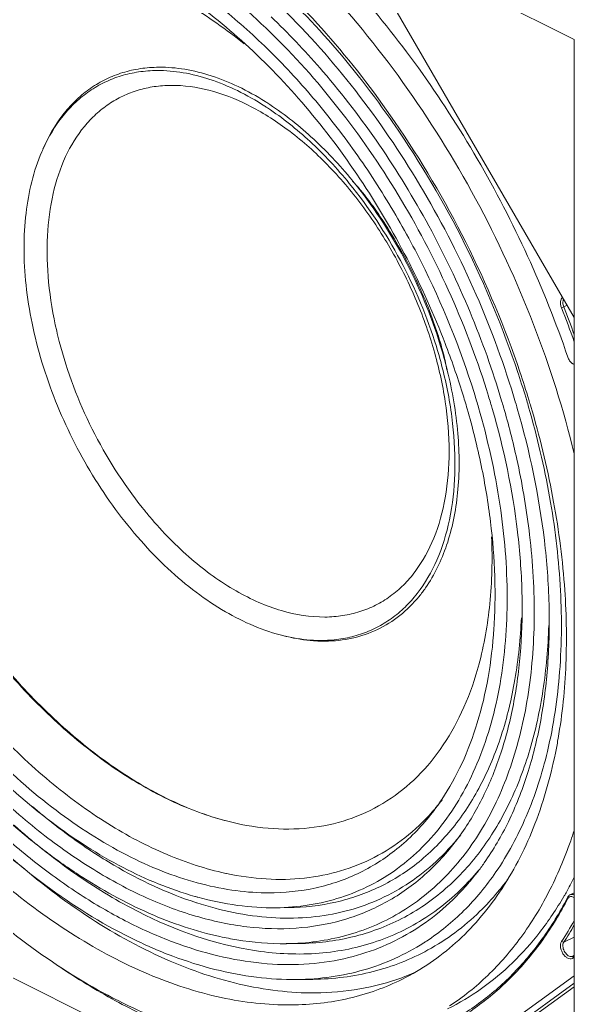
# Model space of a CAD drawing. Header units: millimetres. Extents: x 0 to 2524, y 0 to 1785.
# Drawn here: x 2118.5 to 2170.6, y 655.8 to 748.3 of the extents above; entities that cross this region are included whole.
import ezdxf

# ---------------------------------------------------------------- set-up
doc = ezdxf.new("R2010")
doc.units = ezdxf.units.MM
doc.header["$LTSCALE"] = 0.1
doc.layers.get('0').update_dxf_attribs({"lineweight": 13})

msp = doc.modelspace()

# ---------------------------------------------------------------- linework, layer by layer
for p, q in [((2079.228, 792.131), (2170.587, 746.451)), ((2170.587, 720.336), (2149.264, 757.113)), ((2170.587, 746.451), (2170.587, 617.834)), ((2149.788, 733.184), (2149.749, 733.232)), ((2169.388, 721.259), (2169.598, 721.338)), ((2169.598, 721.338), (2169.914, 721.496)), ((2158.675, 715.388), (2158.664, 715.434)), ((2165.351, 715.028), (2165.298, 715.185)), ((2166.329, 712.608), (2166.355, 712.519)), ((2169.265, 695.263), (2169.267, 695.231)), ((2169.077, 680.833), (2169.058, 680.722)), ((2170.571, 672.179), (2170.591, 672.239)), ((2137.942, 668.157), (2137.883, 668.17)), ((2161.484, 668.305), (2161.438, 668.252)), ((2161.495, 668.277), (2161.454, 668.225)), ((2161.601, 668.446), (2161.577, 668.416)), ((2160.8, 667.415), (2160.742, 667.346)), ((2161.083, 667.756), (2161.071, 667.741)), ((2164.001, 667.151), (2163.951, 667.087)), ((2170.183, 666.152), (2170.587, 666.354)), ((2135.164, 665.399), (2135.129, 665.41)), ((2169.988, 665.795), (2170, 665.964)), ((2143.749, 664.951), (2142.598, 664.936)), ((2111.435, 661.597), (2146.582, 644.023)), ((2143.558, 661.568), (2143.58, 661.569)), ((2144.731, 661.583), (2143.581, 661.569)), ((2144.732, 661.583), (2144.731, 661.583)), ((2169.388, 661.762), (2169.598, 661.699)), ((2169.598, 661.699), (2170.587, 662.193)), ((2170.45, 660.215), (2170.483, 660.41)), ((2170.587, 660.314), (2170.45, 660.215)), ((2170.587, 660.485), (2170.483, 660.41)), ((2144.54, 658.201), (2144.563, 658.201)), ((2146.043, 658.22), (2144.563, 658.201)), ((2150.582, 644.053), (2170.587, 658.551)), ((2153.694, 645.608), (2170.587, 657.851)), ((2147.297, 640.647), (2170.587, 657.526))]:
    msp.add_line(p, q)
for centre, radius, start, end in [((2095.457, 699.674), 67.605, 45.989, 46.32475), ((2091.858, 696.088), 72.685, 40.64779, 45.91296), ((2131.719, 730.883), 12.962, 90.41747, 91.45635), ((2126.686, 717.14), 27.426, 56.52543, 57.17318), ((2127.099, 717.665), 27.144, 57.36444, 57.72462), ((2080.776, 688.092), 88.624, 34.77871, 35.08212), ((2080.573, 687.951), 88.872, 34.60775, 34.77877), ((2077.453, 685.923), 92.591, 18.42333, 34.54381), ((2074.623, 684.507), 95.92, 18.69201, 34.44065), ((2135.948, 729.318), 16.683, 155.74551, 156.72297), ((2070.975, 682.445), 105.791, 19.67631, 21.52366), ((2070.769, 682.364), 106.236, 20.01513, 21.52237), ((2159.842, 727.874), 38.829, 193.06288, 194.58818), ((2162.989, 728.69), 42.08, 194.5846, 218.5455), ((2117.026, 705.109), 42.503, 13.93723, 17.12022), ((2117.122, 705.15), 42.795, 13.90381, 17.12524), ((2087.378, 690.562), 76.174, 17.31622, 21.04319), ((2078.839, 686.036), 91.436, 16.89447, 18.63143), ((2082.196, 687.605), 87.56, 16.55047, 18.25131), ((2089.665, 691.281), 73.778, 16.13541, 17.31179), ((2088.979, 690.904), 75.599, 16.13466, 16.61062), ((2086.568, 689.718), 79.451, 16.53965, 17.02218), ((2086.117, 689.413), 81.026, 16.13462, 16.57686), ((2083.255, 687.922), 86.454, 16.13459, 16.54906), ((2080.266, 686.476), 89.942, 16.49079, 16.83099), ((2087.162, 689.895), 78.831, 16.13463, 16.53957), ((2088.212, 690.007), 78.849, 12.48844, 16.14327), ((2084.294, 688.402), 84.265, 16.13459, 16.51401), ((2094.285, 691.358), 72.627, 7.1259, 12.48354), ((2160.243, 726.496), 38.566, 218.53844, 220.12035), ((2099.332, 692.083), 67.529, 6.804, 7.04686), ((2099.615, 692.117), 67.245, 6.68067, 6.80391), ((2145.869, 702.447), 13.105, 320.77478, 325.17415), ((2147.25, 706.615), 16.616, 256.4106, 257.41055), ((2146.819, 702.882), 12.848, 270.41681, 271.72683), ((2147.115, 703.152), 13.188, 269.14512, 270.4163), ((2131.913, 695.802), 30.789, 344.00095, 344.80662), ((2122.371, 688.91), 47.399, 348.48881, 350.05216), ((2139.781, 687.361), 22.088, 322.43987, 326.29248), ((2141.287, 688.051), 21.315, 319.62089, 322.41527), ((2141.761, 687.653), 20.697, 318.47929, 319.60868), ((2144.596, 698.755), 26.515, 254.86637, 255.22782), ((2140.705, 685.464), 23.578, 322.43473, 325.1274), ((2141.931, 685.97), 22.915, 320.30716, 321.76357), ((2130.955, 684.937), 41.62, 340.77038, 342.14918), ((2142.309, 685.655), 22.424, 319.29768, 319.55109), ((2142.195, 685.752), 22.574, 319.55166, 320.30533), ((2141.552, 683.626), 25.166, 322.41888, 324.90724), ((2143.304, 683.688), 23.815, 318.0825, 319.5947), ((2141.735, 683.486), 24.936, 320.88828, 322.26314), ((2143.049, 683.906), 24.149, 319.75941, 320.10209), ((2143.729, 683.303), 23.241, 316.59916, 317.04468), ((2142.269, 683.046), 24.244, 319.36423, 319.63777), ((2143.657, 683.37), 23.34, 317.04458, 317.33454), ((2142.148, 683.148), 24.402, 319.85107, 320.14184), ((2143.599, 683.424), 23.419, 317.33454, 317.62557), ((2142.024, 683.252), 24.563, 320.1423, 320.84283), ((2143.521, 683.495), 23.524, 317.6257, 318.08027), ((2143.306, 683.207), 26.194, 322.19286, 322.48693), ((2143.097, 683.367), 26.456, 322.48821, 323.54162), ((2140.183, 683.119), 34.048, 330.50306, 333.26122), ((2141.911, 688.706), 22.366, 269.19572, 269.8421), ((2141.22, 682.544), 32.862, 330.04431, 330.48465), ((2143.461, 695.872), 31.048, 254.15258, 254.71573), ((2141.411, 682.434), 32.643, 329.76882, 330.04412), ((2139.102, 682.07), 34.843, 332.21364, 332.46973), ((2170.367, 665.598), 0.427, 146.2183, 152.52754), ((2141.384, 679.985), 33.411, 326.94694, 330.93673), ((2141.68, 679.869), 33.31, 326.94302, 330.21301), ((2144.818, 679.917), 21.67, 302.49564, 302.93478), ((2144.8, 679.944), 21.702, 302.93478, 303.32145), ((2170.236, 660.51), 0.364, 298.4732, 305.94327), ((2170.305, 660.655), 0.303, 296.59244, 305.94439), ((2146.743, 679.361), 22.344, 290.63043, 293.18892), ((2146.707, 679.455), 22.445, 290.09538, 290.63163)]:
    msp.add_arc(centre, radius, start, end)
for points, knots in [([(2170.591, 707.542), (2169.59, 711.666), (2166.993, 719.865), (2161.585, 731.578), (2154.81, 742.466), (2146.943, 752.082), (2139.596, 758.845), (2133.441, 763.236), (2128.853, 765.925), (2124.253, 768.045), (2119.686, 769.573), (2115.2, 770.491), (2112.228, 770.693), (2110.781, 770.682)], [0, 0, 0, 0, 0.137607, 0.277944, 0.417372, 0.552334, 0.679695, 0.739807, 0.797234, 0.851884, 0.903775, 0.953051, 1, 1, 1, 1]), ([(2165.083, 712.354), (2164.061, 715.802), (2161.565, 722.61), (2156.651, 732.272), (2150.702, 741.165), (2143.939, 748.954), (2136.616, 755.35), (2130.114, 759.418), (2124.887, 761.706), (2121.103, 762.903), (2117.4, 763.611), (2114.952, 763.758), (2113.761, 763.743)], [0, 0, 0, 0, 0.140151, 0.281801, 0.421555, 0.556143, 0.682726, 0.799208, 0.853373, 0.904778, 0.953561, 1, 1, 1, 1]), ([(2162.538, 712.977), (2161.561, 716.17), (2159.195, 722.467), (2154.579, 731.394), (2149.021, 739.598), (2142.725, 746.774), (2135.925, 752.66), (2129.897, 756.4), (2125.054, 758.503), (2121.55, 759.603), (2118.121, 760.254), (2115.855, 760.389), (2114.752, 760.375)], [0, 0, 0, 0, 0.140524, 0.282321, 0.422059, 0.556531, 0.682962, 0.799313, 0.85343, 0.904802, 0.953569, 1, 1, 1, 1]), ([(2144.01, 655.815), (2141.812, 655.799), (2137.215, 656.33), (2130.365, 658.586), (2123.478, 662.245), (2116.729, 667.204), (2110.288, 673.33), (2104.321, 680.461), (2098.985, 688.409), (2094.422, 696.963), (2090.751, 705.895), (2088.072, 714.969), (2086.454, 723.945), (2085.943, 732.588), (2086.555, 740.673), (2088.281, 747.991), (2090.675, 753.397), (2093.118, 757.093), (2094.496, 758.723), (2095.221, 759.478)], [0, 0, 0, 0, 0.049474, 0.103146, 0.161442, 0.224254, 0.291058, 0.36102, 0.433096, 0.506111, 0.578836, 0.650056, 0.71865, 0.783661, 0.844389, 0.90049, 0.952095, 0.976449, 1, 1, 1, 1]), ([(2161.423, 712.515), (2160.163, 716.741), (2157.713, 722.946), (2153.498, 730.714), (2149.893, 736.223), (2145.92, 741.299), (2141.646, 745.853), (2137.147, 749.806), (2132.5, 753.087), (2127.784, 755.639), (2123.078, 757.415), (2118.462, 758.378), (2114.014, 758.502), (2109.818, 757.774), (2105.961, 756.198), (2102.53, 753.807), (2100.615, 751.751), (2099.751, 750.63)], [0, 0, 0, 0, 0.152101, 0.228754, 0.304632, 0.378914, 0.450842, 0.519759, 0.585146, 0.646671, 0.704235, 0.758032, 0.808594, 0.856809, 0.903876, 0.951161, 1, 1, 1, 1]), ([(2158.473, 717.914), (2157.429, 720.63), (2155.038, 725.941), (2150.644, 733.407), (2145.56, 740.181), (2139.948, 746.049), (2133.989, 750.822), (2128.77, 753.831), (2124.6, 755.515), (2120.677, 756.66), (2117.676, 757.032), (2115.734, 757.008)], [0, 0, 0, 0, 0.143024, 0.285677, 0.425065, 0.558514, 0.683773, 0.799263, 0.85317, 0.904512, 1, 1, 1, 1]), ([(2129.003, 752.331), (2127.665, 752.841), (2124.999, 753.648), (2120.974, 754.162), (2117.133, 753.917), (2113.554, 752.907), (2110.317, 751.148), (2107.495, 748.68), (2105.143, 745.563), (2103.951, 743.177), (2103.437, 741.911)], [0, 0, 0, 0, 0.138488, 0.268015, 0.390351, 0.508154, 0.624736, 0.743595, 0.867882, 1, 1, 1, 1]), ([(2140.249, 754.083), (2142.755, 751.89), (2147.571, 747.034), (2151.754, 741.628), (2153.729, 738.754)], [0, 0, 0, 0, 0.488537, 1, 1, 1, 1]), ([(2153.3, 739.029), (2151.388, 741.75), (2147.351, 746.864), (2142.716, 751.449), (2140.308, 753.516)], [0, 0, 0, 0, 0.511743, 1, 1, 1, 1]), ([(2139.611, 746.031), (2137.946, 747.384), (2134.569, 749.78), (2130.853, 751.625), (2129.003, 752.331)], [0, 0, 0, 0, 0.520013, 1, 1, 1, 1]), ([(2149.761, 751.513), (2151.961, 749.047), (2156.149, 743.805), (2161.649, 735.293), (2166.345, 726.2), (2168.884, 719.847), (2169.988, 716.626)], [0, 0, 0, 0, 0.244366, 0.495052, 0.748246, 1, 1, 1, 1]), ([(2120.734, 736.169), (2121.221, 737.301), (2122.127, 738.901), (2123.707, 740.688), (2125.014, 741.791), (2126.452, 742.669), (2128.008, 743.314), (2129.666, 743.719), (2130.81, 743.825), (2131.389, 743.84)], [0, 0, 0, 0, 0.265758, 0.391148, 0.513094, 0.633197, 0.753231, 0.874994, 1, 1, 1, 1]), ([(2120.738, 736.172), (2121.236, 737.278), (2122.158, 738.838), (2123.752, 740.567), (2125.066, 741.629), (2126.508, 742.468), (2128.065, 743.074), (2129.72, 743.443), (2130.859, 743.527), (2131.436, 743.531)], [0, 0, 0, 0, 0.264517, 0.389541, 0.511337, 0.631531, 0.751909, 0.874245, 1, 1, 1, 1]), ([(2141.554, 740.186), (2140.725, 740.721), (2139.059, 741.672), (2136.481, 742.741), (2133.941, 743.39), (2132.252, 743.537), (2131.436, 743.531)], [0, 0, 0, 0, 0.274213, 0.53173, 0.773128, 1, 1, 1, 1]), ([(2141.594, 740.615), (2140.775, 741.132), (2139.131, 742.051), (2136.592, 743.083), (2134.091, 743.708), (2132.428, 743.85), (2131.624, 743.844)], [0, 0, 0, 0, 0.273732, 0.531071, 0.772643, 1, 1, 1, 1]), ([(2163.776, 712.53), (2162.935, 715.357), (2160.932, 720.956), (2157.086, 728.998), (2152.468, 736.566), (2148.896, 741.236), (2147.006, 743.435)], [0, 0, 0, 0, 0.24994, 0.50284, 0.754299, 1, 1, 1, 1]), ([(2122.018, 719.098), (2121.669, 720.602), (2121.168, 723.564), (2121.033, 727.907), (2121.544, 731.899), (2122.691, 735.408), (2124.192, 737.877), (2125.671, 739.448), (2126.888, 740.412), (2128.22, 741.173), (2129.656, 741.724), (2131.18, 742.058), (2132.228, 742.135), (2132.759, 742.139)], [0, 0, 0, 0, 0.158216, 0.306704, 0.443612, 0.568396, 0.682257, 0.736167, 0.788746, 0.840682, 0.892732, 0.945638, 1, 1, 1, 1]), ([(2147.197, 692.23), (2147.756, 692.234), (2148.861, 692.319), (2150.463, 692.691), (2151.965, 693.303), (2153.349, 694.149), (2154.601, 695.219), (2156.108, 696.962), (2157.59, 699.692), (2158.631, 703.535), (2158.961, 707.875), (2158.575, 712.552), (2157.491, 717.4), (2155.75, 722.238), (2153.417, 726.885), (2150.58, 731.169), (2147.344, 734.93), (2143.828, 738.027), (2140.156, 740.345), (2136.458, 741.795), (2133.948, 742.148), (2132.759, 742.139)], [0, 0, 0, 0, 0.024509, 0.048339, 0.071799, 0.095264, 0.119111, 0.143674, 0.195909, 0.253546, 0.316953, 0.385638, 0.458487, 0.533981, 0.610365, 0.685813, 0.758574, 0.827135, 0.890399, 0.947888, 1, 1, 1, 1]), ([(2149.749, 733.232), (2148.56, 734.683), (2146.075, 737.336), (2143.208, 739.582), (2141.738, 740.523)], [0, 0, 0, 0, 0.517882, 1, 1, 1, 1]), ([(2149.477, 732.941), (2148.337, 734.337), (2145.955, 736.9), (2143.218, 739.087), (2141.813, 740.016)], [0, 0, 0, 0, 0.517006, 1, 1, 1, 1]), ([(2143.346, 690.465), (2141.419, 690.93), (2138.545, 692.181), (2135.023, 694.543), (2132.367, 696.785), (2129.84, 699.395), (2126.672, 703.338), (2123.321, 708.856), (2120.917, 714.847), (2119.663, 719.748), (2119.092, 723.335), (2118.891, 726.805), (2119.115, 731.04), (2119.839, 734.09), (2120.623, 735.911)], [0, 0, 0, 0, 0.106719, 0.165712, 0.228082, 0.293366, 0.360953, 0.499999, 0.639046, 0.706633, 0.771917, 0.834287, 0.89328, 1, 1, 1, 1]), ([(2157.646, 717.621), (2156.788, 720.41), (2154.525, 725.808), (2151.307, 730.698), (2149.477, 732.941)], [0, 0, 0, 0, 0.502064, 1, 1, 1, 1]), ([(2158.084, 717.785), (2157.876, 718.505), (2157.334, 720.157), (2156.272, 722.806), (2154.897, 725.66), (2153.395, 728.301), (2152.005, 730.407), (2150.918, 731.856), (2150.214, 732.691), (2149.88, 733.053), (2149.782, 733.152)], [0, 0, 0, 0, 0.127763, 0.296163, 0.486339, 0.667389, 0.813831, 0.916129, 0.976174, 1, 1, 1, 1]), ([(2158.02, 717.752), (2157.155, 720.562), (2154.875, 725.999), (2151.632, 730.925), (2149.788, 733.184)], [0, 0, 0, 0, 0.502075, 1, 1, 1, 1]), ([(2169.388, 721.259), (2169.35, 721.354), (2169.296, 721.545), (2169.282, 721.823), (2169.34, 722.063), (2169.436, 722.186), (2169.491, 722.225)], [0, 0, 0, 0, 0.298303, 0.569013, 0.801447, 1, 1, 1, 1]), ([(2169.598, 721.338), (2169.549, 721.463), (2169.492, 721.702), (2169.537, 721.955), (2169.595, 722.047)], [0, 0, 0, 0, 0.552972, 1, 1, 1, 1]), ([(2158.634, 715.447), (2158.603, 715.661), (2158.447, 716.448), (2158.246, 717.224), (2158.084, 717.785)], [0, 0, 0, 0, 0.270456, 1, 1, 1, 1]), ([(2169.988, 716.626), (2170.028, 716.508), (2170.139, 716.289), (2170.305, 716.107), (2170.399, 716.037)], [0, 0, 0, 0, 0.516387, 1, 1, 1, 1]), ([(2147.206, 690.039), (2147.774, 690.056), (2148.896, 690.166), (2150.522, 690.567), (2152.049, 691.202), (2153.462, 692.064), (2154.747, 693.143), (2156.304, 694.891), (2157.866, 697.614), (2159.028, 701.455), (2159.501, 705.804), (2159.275, 710.517), (2158.681, 713.721), (2158.278, 715.346)], [0, 0, 0, 0, 0.053761, 0.106154, 0.157819, 0.209516, 0.26199, 0.315918, 0.430102, 0.555415, 0.692858, 0.841713, 1, 1, 1, 1]), ([(2156.626, 694.963), (2157.48, 696.189), (2158.49, 698.31), (2159.309, 701.375), (2159.834, 704.873), (2159.811, 709.621), (2159.154, 713.441), (2158.675, 715.388)], [0, 0, 0, 0, 0.212583, 0.328475, 0.450981, 0.714731, 1, 1, 1, 1]), ([(2170.399, 716.037), (2170.414, 716.025), (2170.473, 715.984), (2170.537, 715.951), (2170.587, 715.933)], [0, 0, 0, 0, 0.264411, 1, 1, 1, 1]), ([(2137.673, 673.159), (2135.874, 673.646), (2132.22, 675.057), (2126.984, 678.171), (2121.899, 682.28), (2117.106, 687.265), (2112.739, 692.987), (2108.92, 699.282), (2105.757, 705.973), (2104.126, 710.629), (2103.446, 712.979)], [0, 0, 0, 0, 0.102526, 0.214015, 0.333968, 0.461101, 0.59357, 0.729159, 0.865456, 1, 1, 1, 1]), ([(2137.585, 673.185), (2135.789, 673.689), (2132.146, 675.129), (2126.93, 678.274), (2121.867, 682.401), (2117.099, 687.392), (2112.755, 693.11), (2108.957, 699.393), (2105.81, 706.066), (2104.185, 710.708), (2103.508, 713.05)], [0, 0, 0, 0, 0.102795, 0.214486, 0.334547, 0.461687, 0.594075, 0.72952, 0.865637, 1, 1, 1, 1]), ([(2161.6, 711.913), (2162.464, 708.928), (2163.787, 703.017), (2164.512, 694.277), (2163.993, 687.359), (2162.864, 682.307), (2161.71, 678.883), (2160.24, 675.768), (2158.466, 672.994), (2156.403, 670.589), (2154.07, 668.579), (2151.491, 666.986), (2148.691, 665.829), (2145.703, 665.118), (2143.642, 664.949), (2142.598, 664.936)], [0, 0, 0, 0, 0.158787, 0.308523, 0.446792, 0.511304, 0.57269, 0.631113, 0.686883, 0.740466, 0.792473, 0.843635, 0.894752, 0.946626, 1, 1, 1, 1]), ([(2158.155, 675.103), (2158.868, 676.17), (2160.155, 678.5), (2161.602, 682.355), (2162.6, 686.619), (2163.041, 690.411), (2163.168, 693.589), (2163.138, 696.936), (2162.795, 701.248), (2161.921, 706.509), (2161.046, 710.022), (2160.536, 711.784)], [0, 0, 0, 0, 0.101728, 0.210056, 0.325495, 0.448108, 0.512041, 0.577624, 0.713344, 0.854497, 1, 1, 1, 1]), ([(2160.05, 671.983), (2160.845, 673.124), (2162.286, 675.627), (2163.912, 679.788), (2165.043, 684.406), (2165.663, 689.415), (2165.761, 694.744), (2165.185, 702.308), (2163.982, 708.019), (2162.888, 711.802)], [0, 0, 0, 0, 0.101461, 0.209529, 0.324787, 0.447338, 0.576893, 0.712826, 1, 1, 1, 1]), ([(2162.143, 669.158), (2163, 670.378), (2164.554, 673.054), (2166.308, 677.509), (2167.53, 682.456), (2168.202, 687.823), (2168.313, 693.534), (2167.701, 701.642), (2166.413, 707.764), (2165.24, 711.819)], [0, 0, 0, 0, 0.101462, 0.209511, 0.324744, 0.447277, 0.576825, 0.71277, 1, 1, 1, 1]), ([(2166.304, 711.947), (2167.107, 709.17), (2168.408, 703.653), (2169.1, 698.024), (2169.265, 695.263)], [0, 0, 0, 0, 0.511004, 1, 1, 1, 1]), ([(2166.509, 712.008), (2167.333, 709.224), (2168.685, 703.687), (2169.45, 698.036), (2169.66, 695.258)], [0, 0, 0, 0, 0.510303, 1, 1, 1, 1]), ([(2091.528, 711.28), (2092.553, 707.737), (2095.074, 700.736), (2100.072, 690.793), (2106.154, 681.629), (2113.096, 673.586), (2120.646, 666.964), (2127.379, 662.738), (2132.819, 660.35), (2136.785, 659.092), (2140.688, 658.342), (2143.277, 658.186), (2144.54, 658.201)], [0, 0, 0, 0, 0.139031, 0.279659, 0.418571, 0.552586, 0.67899, 0.795861, 0.850505, 0.902615, 0.952353, 1, 1, 1, 1]), ([(2149.435, 660.265), (2148.21, 659.964), (2145.655, 659.566), (2141.694, 659.593), (2137.592, 660.228), (2133.399, 661.46), (2129.16, 663.273), (2124.923, 665.644), (2120.736, 668.546), (2115.186, 673.157), (2108.694, 680.048), (2101.958, 689.592), (2096.437, 700.128), (2093.691, 707.613), (2092.593, 711.409)], [0, 0, 0, 0, 0.045661, 0.093107, 0.142907, 0.195454, 0.250962, 0.309491, 0.370958, 0.435168, 0.570471, 0.712351, 0.856915, 1, 1, 1, 1]), ([(2093.88, 711.297), (2094.735, 708.341), (2096.798, 702.485), (2100.816, 694.089), (2105.677, 686.218), (2111.237, 679.108), (2116.393, 673.917), (2120.731, 670.348), (2125.012, 667.307), (2130.445, 664.296), (2135.071, 662.728), (2137.34, 662.231)], [0, 0, 0, 0, 0.135162, 0.272019, 0.408011, 0.540618, 0.667576, 0.728379, 0.787138, 0.898001, 1, 1, 1, 1]), ([(2159.39, 671.084), (2158.485, 669.908), (2156.477, 667.755), (2152.875, 665.254), (2148.824, 663.615), (2144.419, 662.871), (2139.75, 663.026), (2134.906, 664.065), (2129.971, 665.959), (2125.029, 668.67), (2120.163, 672.148), (2115.459, 676.329), (2110.997, 681.141), (2106.856, 686.496), (2103.11, 692.301), (2098.747, 700.471), (2096.227, 706.991), (2094.944, 711.426)], [0, 0, 0, 0, 0.048775, 0.095997, 0.143015, 0.191212, 0.241791, 0.295643, 0.353293, 0.414923, 0.480424, 0.549448, 0.621461, 0.695791, 0.771667, 0.848256, 1, 1, 1, 1]), ([(2141.597, 666.341), (2140.543, 666.356), (2138.384, 666.539), (2135.132, 667.235), (2131.824, 668.35), (2127.28, 670.427), (2121.656, 674.049), (2115.346, 679.676), (2109.542, 686.479), (2104.455, 694.208), (2100.272, 702.578), (2098.158, 708.465), (2097.296, 711.443)], [0, 0, 0, 0, 0.047274, 0.096795, 0.148814, 0.20346, 0.320499, 0.44713, 0.581328, 0.72034, 0.860998, 1, 1, 1, 1]), ([(2147.197, 692.23), (2145.819, 692.22), (2143.68, 692.571), (2140.935, 693.583), (2138.02, 695.061), (2134.46, 697.647), (2131.952, 700.221), (2130.752, 701.645)], [0, 0, 0, 0, 0.211902, 0.327429, 0.44969, 0.713561, 1, 1, 1, 1]), ([(2166.403, 699.94), (2166.709, 697.329), (2167.006, 692.239), (2166.436, 684.886), (2164.846, 678.239), (2162.645, 673.336), (2160.403, 669.994), (2158.534, 667.819), (2156.458, 665.945), (2154.19, 664.388), (2151.746, 663.158), (2149.145, 662.265), (2146.406, 661.715), (2144.53, 661.581), (2143.581, 661.569)], [0, 0, 0, 0, 0.155594, 0.300857, 0.434971, 0.558274, 0.61646, 0.672738, 0.72757, 0.781494, 0.835101, 0.889001, 0.943787, 1, 1, 1, 1]), ([(2162.829, 699.749), (2162.917, 697.654), (2162.831, 693.604), (2162.135, 689.606), (2161.626, 687.733)], [0, 0, 0, 0, 0.519367, 1, 1, 1, 1]), ([(2169.267, 695.231), (2169.429, 692.521), (2169.421, 687.27), (2168.655, 682.067), (2168.071, 679.615)], [0, 0, 0, 0, 0.51853, 1, 1, 1, 1]), ([(2169.66, 695.258), (2169.847, 692.779), (2169.955, 687.948), (2169.475, 683.134), (2169.077, 680.833)], [0, 0, 0, 0, 0.515527, 1, 1, 1, 1]), ([(2147.211, 689.965), (2148.066, 689.971), (2149.755, 690.15), (2152.15, 690.966), (2154.288, 692.307), (2155.483, 693.502), (2156.02, 694.16)], [0, 0, 0, 0, 0.254787, 0.501294, 0.747076, 1, 1, 1, 1]), ([(2165.623, 692.167), (2165.542, 690.226), (2165.169, 686.476), (2163.899, 681.161), (2161.953, 676.44), (2159.361, 672.408), (2156.161, 669.155), (2152.417, 666.765), (2148.217, 665.301), (2145.251, 664.969), (2143.749, 664.951)], [0, 0, 0, 0, 0.150219, 0.290528, 0.421165, 0.543266, 0.65896, 0.771272, 0.883773, 1, 1, 1, 1]), ([(2168.19, 691.432), (2168.131, 689.396), (2167.799, 685.455), (2166.583, 679.844), (2164.684, 674.818), (2162.925, 671.83), (2161.942, 670.487)], [0, 0, 0, 0, 0.275642, 0.533817, 0.774717, 1, 1, 1, 1]), ([(2146.918, 689.966), (2146.649, 689.97), (2145.539, 690.02), (2144.437, 690.201), (2143.619, 690.399)], [0, 0, 0, 0, 0.242728, 1, 1, 1, 1]), ([(2146.912, 690.034), (2146.644, 690.032), (2145.542, 690.058), (2144.444, 690.217), (2143.629, 690.399)], [0, 0, 0, 0, 0.242776, 1, 1, 1, 1]), ([(2161.51, 687.316), (2161.115, 685.939), (2160.162, 683.323), (2158.157, 679.795), (2155.657, 676.869), (2152.701, 674.611), (2149.352, 673.078), (2145.684, 672.301), (2141.78, 672.289), (2139.156, 672.768), (2137.835, 673.116)], [0, 0, 0, 0, 0.138487, 0.268013, 0.390348, 0.508152, 0.624734, 0.743594, 0.867882, 1, 1, 1, 1]), ([(2109.243, 685.434), (2111.065, 683.039), (2114.895, 678.586), (2121.268, 672.923), (2127.938, 668.613), (2132.654, 666.665), (2134.982, 666.004)], [0, 0, 0, 0, 0.275655, 0.536354, 0.778336, 1, 1, 1, 1]), ([(2137.883, 668.17), (2136.003, 668.575), (2132.163, 669.837), (2126.61, 672.786), (2121.164, 676.784), (2117.787, 679.993), (2116.146, 681.736)], [0, 0, 0, 0, 0.222181, 0.463491, 0.723486, 1, 1, 1, 1]), ([(2168.817, 679.451), (2168.327, 677.048), (2167.02, 672.496), (2164.353, 667.318), (2161.703, 663.843), (2159.516, 661.608), (2157.108, 659.716), (2155.363, 658.689), (2154.466, 658.241)], [0, 0, 0, 0, 0.277728, 0.533221, 0.654149, 0.771521, 0.886402, 1, 1, 1, 1]), ([(2168.071, 679.615), (2167.575, 677.537), (2166.317, 673.593), (2164.359, 669.935), (2163.24, 668.301)], [0, 0, 0, 0, 0.518956, 1, 1, 1, 1]), ([(2135.129, 665.41), (2132.427, 666.287), (2128.427, 668.168), (2123.425, 671.451), (2120.959, 673.402), (2119.741, 674.447)], [0, 0, 0, 0, 0.475036, 0.731648, 1, 1, 1, 1]), ([(2157.286, 673.89), (2156.368, 672.697), (2154.309, 670.527), (2150.567, 668.094), (2146.344, 666.633), (2143.36, 666.335), (2141.849, 666.339)], [0, 0, 0, 0, 0.253779, 0.499395, 0.745327, 1, 1, 1, 1]), ([(2157.257, 673.933), (2156.48, 673.056), (2154.79, 671.448), (2152.828, 670.184), (2151.809, 669.66)], [0, 0, 0, 0, 0.505814, 1, 1, 1, 1]), ([(2140.041, 661.008), (2136.194, 661.671), (2130.386, 663.874), (2123.267, 668.319), (2119.761, 671.137), (2118.038, 672.677)], [0, 0, 0, 0, 0.46545, 0.724622, 1, 1, 1, 1]), ([(2159.309, 671.032), (2158.607, 670.216), (2157.1, 668.701), (2154.53, 666.822), (2151.714, 665.394), (2148.683, 664.433), (2145.47, 663.949), (2140.892, 663.94), (2137.427, 664.667), (2135.164, 665.399)], [0, 0, 0, 0, 0.122524, 0.24218, 0.360805, 0.480329, 0.6026, 0.729247, 1, 1, 1, 1]), ([(2158.886, 655.719), (2160.163, 656.559), (2162.601, 658.52), (2165.733, 662.142), (2168.343, 666.419), (2169.675, 669.574), (2170.253, 671.229)], [0, 0, 0, 0, 0.23439, 0.476758, 0.731024, 1, 1, 1, 1]), ([(2146.273, 656.946), (2145.102, 656.938), (2142.706, 657.077), (2139.087, 657.722), (2135.401, 658.8), (2130.328, 660.848), (2123.994, 664.486), (2119.338, 668.197), (2117.056, 670.267)], [0, 0, 0, 0, 0.107085, 0.218718, 0.335446, 0.4576, 0.718278, 1, 1, 1, 1]), ([(2161.942, 670.487), (2160.933, 669.11), (2158.664, 666.597), (2154.502, 663.746), (2149.781, 661.998), (2146.43, 661.605), (2144.732, 661.583)], [0, 0, 0, 0, 0.255024, 0.500969, 0.746405, 1, 1, 1, 1]), ([(2151.809, 669.66), (2150.806, 669.143), (2148.673, 668.289), (2145.241, 667.615), (2141.616, 667.547), (2139.173, 667.894), (2137.942, 668.157)], [0, 0, 0, 0, 0.238335, 0.481515, 0.734179, 1, 1, 1, 1]), ([(2163.24, 668.301), (2162.353, 667.005), (2160.387, 664.608), (2157.985, 662.639), (2156.722, 661.809)], [0, 0, 0, 0, 0.509637, 1, 1, 1, 1]), ([(2160.615, 667.334), (2159.977, 666.66), (2158.631, 665.398), (2156.4, 663.786), (2153.995, 662.49), (2151.434, 661.518), (2148.734, 660.877), (2144.918, 660.462), (2141.983, 660.673), (2140.041, 661.008)], [0, 0, 0, 0, 0.124049, 0.245912, 0.366827, 0.488088, 0.610969, 0.736654, 1, 1, 1, 1]), ([(2160.666, 667.258), (2159.922, 666.39), (2158.326, 664.778), (2155.609, 662.768), (2152.634, 661.229), (2150.516, 660.531), (2149.435, 660.265)], [0, 0, 0, 0, 0.255206, 0.504451, 0.751425, 1, 1, 1, 1]), ([(2163.951, 667.087), (2163.776, 666.863), (2163.071, 665.989), (2162.308, 665.163), (2161.707, 664.578)], [0, 0, 0, 0, 0.253128, 1, 1, 1, 1]), ([(2170.183, 666.152), (2170.145, 666.133), (2170.072, 666.079), (2170.021, 666.005), (2170, 665.964)], [0, 0, 0, 0, 0.483908, 1, 1, 1, 1]), ([(2170.587, 666.144), (2170.519, 666.173), (2170.383, 666.209), (2170.241, 666.181), (2170.183, 666.152)], [0, 0, 0, 0, 0.531419, 1, 1, 1, 1]), ([(2114.619, 665.289), (2116.98, 663.208), (2121.787, 659.472), (2128.293, 655.797), (2133.502, 653.704), (2138.443, 652.242), (2142.226, 651.725), (2144.689, 651.7)], [0, 0, 0, 0, 0.280623, 0.540943, 0.66325, 0.780358, 1, 1, 1, 1]), ([(2135.276, 665.922), (2136.494, 665.59), (2138.916, 665.084), (2141.388, 664.921), (2142.593, 664.936)], [0, 0, 0, 0, 0.511653, 1, 1, 1, 1]), ([(2169.927, 665.827), (2169.226, 664.496), (2167.682, 661.976), (2164.888, 658.634), (2161.701, 655.861), (2159.328, 654.411), (2158.101, 653.798)], [0, 0, 0, 0, 0.263402, 0.515664, 0.759927, 1, 1, 1, 1]), ([(2169.988, 665.795), (2169.291, 664.458), (2167.756, 661.926), (2164.975, 658.562), (2161.801, 655.766), (2159.436, 654.297), (2158.213, 653.675)], [0, 0, 0, 0, 0.263539, 0.515875, 0.760106, 1, 1, 1, 1]), ([(2169.614, 665.999), (2168.938, 664.839), (2167.468, 662.641), (2164.871, 659.723), (2161.953, 657.284), (2159.804, 655.991), (2158.696, 655.437)], [0, 0, 0, 0, 0.261622, 0.513539, 0.758563, 1, 1, 1, 1]), ([(2170.14, 665.952), (2170.127, 665.945), (2170.077, 665.915), (2170.036, 665.872), (2170.012, 665.835)], [0, 0, 0, 0, 0.244199, 1, 1, 1, 1]), ([(2170.587, 665.889), (2170.515, 665.935), (2170.399, 665.987), (2170.241, 665.989), (2170.171, 665.967), (2170.14, 665.952)], [0, 0, 0, 0, 0.542455, 0.778027, 1, 1, 1, 1]), ([(2161.707, 664.578), (2160.979, 663.869), (2159.441, 662.554), (2157.738, 661.459), (2156.86, 660.977)], [0, 0, 0, 0, 0.503692, 1, 1, 1, 1]), ([(2137.34, 662.231), (2137.864, 662.117), (2139.914, 661.723), (2142.008, 661.55), (2143.558, 661.568)], [0, 0, 0, 0, 0.257203, 1, 1, 1, 1]), ([(2156.46, 661.64), (2155.594, 661.088), (2153.777, 660.106), (2150.854, 659.034), (2147.761, 658.374), (2145.638, 658.215), (2144.563, 658.201)], [0, 0, 0, 0, 0.245665, 0.492207, 0.742711, 1, 1, 1, 1]), ([(2170.41, 660.19), (2170.348, 660.156), (2170.191, 660.127), (2169.949, 660.205), (2169.719, 660.378), (2169.518, 660.626), (2169.369, 660.922), (2169.269, 661.302), (2169.292, 661.615), (2169.388, 661.762)], [0, 0, 0, 0, 0.093294, 0.201312, 0.329296, 0.472814, 0.62219, 0.766102, 1, 1, 1, 1]), ([(2170.288, 660.351), (2170.163, 660.354), (2169.968, 660.457), (2169.774, 660.662), (2169.643, 660.866), (2169.553, 661.092), (2169.5, 661.372), (2169.529, 661.593), (2169.598, 661.699)], [0, 0, 0, 0, 0.219337, 0.354027, 0.497446, 0.6413, 0.777203, 1, 1, 1, 1]), ([(2156.86, 660.977), (2156.053, 660.533), (2154.375, 659.747), (2151.711, 658.89), (2148.918, 658.362), (2147.009, 658.232), (2146.043, 658.22)], [0, 0, 0, 0, 0.245092, 0.491906, 0.742819, 1, 1, 1, 1]), ([(2170.441, 660.384), (2170.429, 660.378), (2170.381, 660.358), (2170.328, 660.35), (2170.288, 660.351)], [0, 0, 0, 0, 0.24492, 1, 1, 1, 1]), ([(2143.311, 651.088), (2141.572, 651.26), (2138.014, 651.902), (2132.714, 653.647), (2127.372, 656.171), (2123.921, 658.293), (2122.206, 659.465)], [0, 0, 0, 0, 0.228641, 0.471052, 0.728156, 1, 1, 1, 1]), ([(2154.466, 658.241), (2153.676, 657.846), (2152.04, 657.147), (2149.463, 656.391), (2146.772, 655.93), (2144.938, 655.822), (2144.01, 655.815)], [0, 0, 0, 0, 0.244771, 0.491692, 0.742814, 1, 1, 1, 1]), ([(2154.419, 658.376), (2153.139, 657.908), (2150.449, 657.194), (2147.678, 656.957), (2146.273, 656.946)], [0, 0, 0, 0, 0.492267, 1, 1, 1, 1])]:
    msp.add_open_spline(points, degree=3, knots=knots)

doc.saveas('drawing.dxf')
